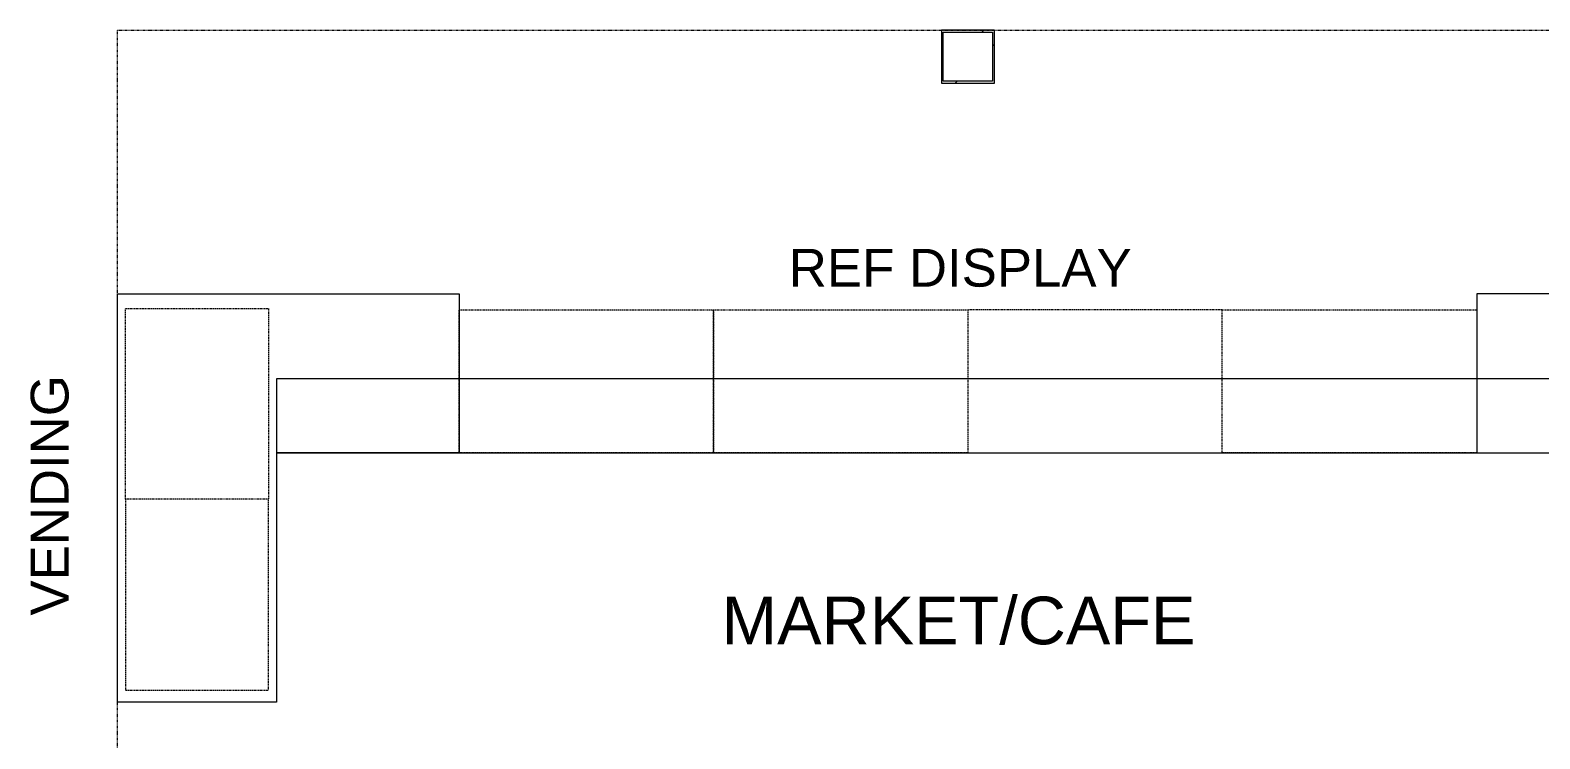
# Model space of a CAD drawing. Header units: inches. Extents: x -430 to 361, y -510 to 778.
# Drawn here: x -207.4 to 77.4, y -321.7 to -188 of the extents above; entities that cross this region are included whole.
import ezdxf

# ---------------------------------------------------------------- set-up
doc = ezdxf.new("R2010")
doc.units = ezdxf.units.IN
doc.header["$MEASUREMENT"] = 0
doc.linetypes.add('Hidden 1_8_', pattern=[0.1875, 0.125, -0.0625])
doc.linetypes.add('Overhead_2_', pattern=[0.15625, 0.09375, -0.0625])
doc.layers.get('0').update_dxf_attribs({"color": 8})
for name, color, linetype, lineweight in [('A-DETL-HDLN', 8, 'Hidden 1_8_', 9), ('A-FLOR-OVHD', 8, 'Overhead_2_', 9), ('G-ANNO-TEXT', 8, 'Continuous', 9), ('Q-CASE', 8, 'Continuous', 9), ('S-COLS', 8, 'Continuous', 9)]:
    doc.layers.add(name, color=color, linetype=linetype, lineweight=lineweight)
doc.styles.add('Arial', font='arial.ttf', dxfattribs={"height": 7.125})
doc.styles.add('Arial_1', font='arial.ttf', dxfattribs={"height": 9})

# ---------------------------------------------------------------- blocks, each defined once
blk = doc.blocks.new('HSS-Hollow Structural Section-Column - HSS10X10X3_8-762143-Test Fit - First Floor Plan')
at = {"layer": 'S-COLS'}
h = blk.add_hatch(dxfattribs=at)
h.set_pattern_fill('FP_13', color=256, style=0, pattern_type=2)
h.set_pattern_definition([(315, (193.044, -30.487), (9.5035, 9.5035), []), (315, (207.444, -30.487), (9.5035, 9.5035), [])])
h.paths.add_polyline_path([(-5, -4.651), (-5, -5), (5, -5), (5, 5), (-5, 5), (-5, 4.651)], flags=0)
h.paths.add_polyline_path([(-4.651, 4.651), (4.651, 4.651), (4.651, -4.651), (-4.651, -4.651)], flags=0)
for p, q in [((5, 5), (-5, 5)), ((-5, 5), (-5, -5)), ((-4.651, -4.651), (-4.651, 4.651)), ((-4.651, 4.651), (4.651, 4.651)), ((4.651, 4.651), (4.651, -4.651)), ((5, -5), (5, 5)), ((-5, -5), (5, -5)), ((4.651, -4.651), (-4.651, -4.651))]:
    blk.add_line(p, q, dxfattribs=at)
blk = doc.blocks.new('Hecht_PAD_AA-Arch_detached_rvt-1-Test Fit - First Floor Plan')
at = {"rotation": 89.99999999999997}
blk.add_blockref('HSS-Hollow Structural Section-Column - HSS10X10X3_8-762143-Test Fit - First Floor Plan', (-30.49, -193.04), dxfattribs=at)
blk = doc.blocks.new('Counter Top - L Shaped _No Backsplash_ - Standard Counter Top-2742683-Test Fit - First Floor Plan')
at = {"layer": 'Q-CASE'}
for p, q in [((110.92, 0), (-47.26, 0)), ((-47.26, 0), (-47.26, -108.91)), ((110.92, -30), (110.92, 0)), ((-17.26, -108.91), (-17.26, -30)), ((-17.26, -30), (110.92, -30)), ((-47.26, -108.91), (-17.26, -108.91))]:
    blk.add_line(p, q, dxfattribs=at)
blk = doc.blocks.new('Counter Top - L Shaped _No Backsplash_ - Standard Counter Top-2742750-Test Fit - First Floor Plan')
at = {"layer": 'Q-CASE'}
for p, q in [((-47.26, 0), (-47.26, -92.91)), ((-33.26, -92.91), (-33.26, -14)), ((-47.26, -92.91), (-47.26, -284.91)), ((-33.26, -284.91), (-33.26, -92.91)), ((-47.26, -284.91), (-47.26, -319.4)), ((-33.26, -319.4), (-33.26, -284.91)), ((-47.26, -319.4), (-33.26, -319.4))]:
    blk.add_line(p, q, dxfattribs=at)
blk = doc.blocks.new('Counter Top - L Shaped _No Backsplash_ - Standard Counter Top-2742719-Test Fit - First Floor Plan')
at = {"layer": 'Q-CASE'}
for p, q in [((-47.26, 64.49), (-17.26, 64.49)), ((-47.26, 0), (-47.26, 64.49)), ((-17.26, 64.49), (-17.26, 30)), ((-17.26, 30), (29.74, 30)), ((29.74, 30), (29.74, 0)), ((29.74, 0), (-47.26, 0))]:
    blk.add_line(p, q, dxfattribs=at)

msp = doc.modelspace()

# ---------------------------------------------------------------- linework, layer by layer
at = {"layer": 'A-DETL-HDLN'}
for p, q in [((-189.48, -240.54), (-162.48, -240.54)), ((-189.48, -276.54), (-189.48, -240.54)), ((-189.48, -240.54), (-162.48, -240.54)), ((-162.48, -240.54), (-162.48, -276.54)), ((-126.49, -240.79), (-78.49, -240.79)), ((-126.49, -267.79), (-126.49, -240.79)), ((-78.49, -240.79), (-30.49, -240.79)), ((-78.49, -267.79), (-78.49, -240.79)), ((-78.49, -240.79), (-78.49, -267.79)), ((17.51, -240.79), (-30.49, -240.79)), ((-30.49, -240.79), (-30.49, -267.79)), ((-30.49, -240.79), (-30.49, -267.79)), ((17.51, -240.79), (65.51, -240.79)), ((17.51, -267.79), (17.51, -240.79)), ((17.51, -267.79), (17.51, -240.79)), ((65.51, -240.79), (65.51, -267.79)), ((-78.49, -267.79), (-126.49, -267.79)), ((-30.49, -267.79), (-78.49, -267.79)), ((-30.49, -267.79), (17.51, -267.79)), ((65.51, -267.79), (17.51, -267.79)), ((-189.48, -276.54), (-189.48, -312.54)), ((-162.48, -276.54), (-189.48, -276.54)), ((-162.48, -276.54), (-189.48, -276.54)), ((-162.48, -312.54), (-162.48, -276.54)), ((-189.48, -312.54), (-162.48, -312.54)), ((-189.48, -312.54), (-162.48, -312.54))]:
    msp.add_line(p, q, dxfattribs=at)
at = {"layer": 'A-FLOR-OVHD'}
for p, q in [((-190.98, -350.79), (-190.98, -188.04)), ((-190.98, -188.04), (185.51, -188.04))]:
    msp.add_line(p, q, dxfattribs=at)

# ---------------------------------------------------------------- block references
msp.add_blockref('Hecht_PAD_AA-Arch_detached_rvt-1-Test Fit - First Floor Plan', (0, 0))
at = {"layer": 'Q-CASE', "rotation": 270}
for name, p in [('Counter Top - L Shaped _No Backsplash_ - Standard Counter Top-2742719-Test Fit - First Floor Plan', (-190.98, -285.06)), ('Counter Top - L Shaped _No Backsplash_ - Standard Counter Top-2742683-Test Fit - First Floor Plan', (174.42, -285.06)), ('Counter Top - L Shaped _No Backsplash_ - Standard Counter Top-2742750-Test Fit - First Floor Plan', (158.42, -301.06))]:
    msp.add_blockref(name, p, dxfattribs=at)

# ---------------------------------------------------------------- texts
at = {"layer": 'G-ANNO-TEXT', "attachment_point": 1}
for s, insert, char_height, width, style in [('REF DISPLAY', (-64.29, -229.3), 7.125, 78.477, 'Arial'), ('MARKET/CAFE', (-76.96, -294.91), 9, 109.989, 'Arial_1')]:
    msp.add_mtext(s, dxfattribs=dict(at, insert=insert, char_height=char_height, width=width, style=style))
at = {"layer": 'G-ANNO-TEXT', "insert": (-207.33, -298.48), "char_height": 7.125, "width": 55.146, "attachment_point": 1, "rotation": 90, "style": 'Arial'}
msp.add_mtext('VENDING', dxfattribs=at)

doc.saveas('drawing.dxf')
